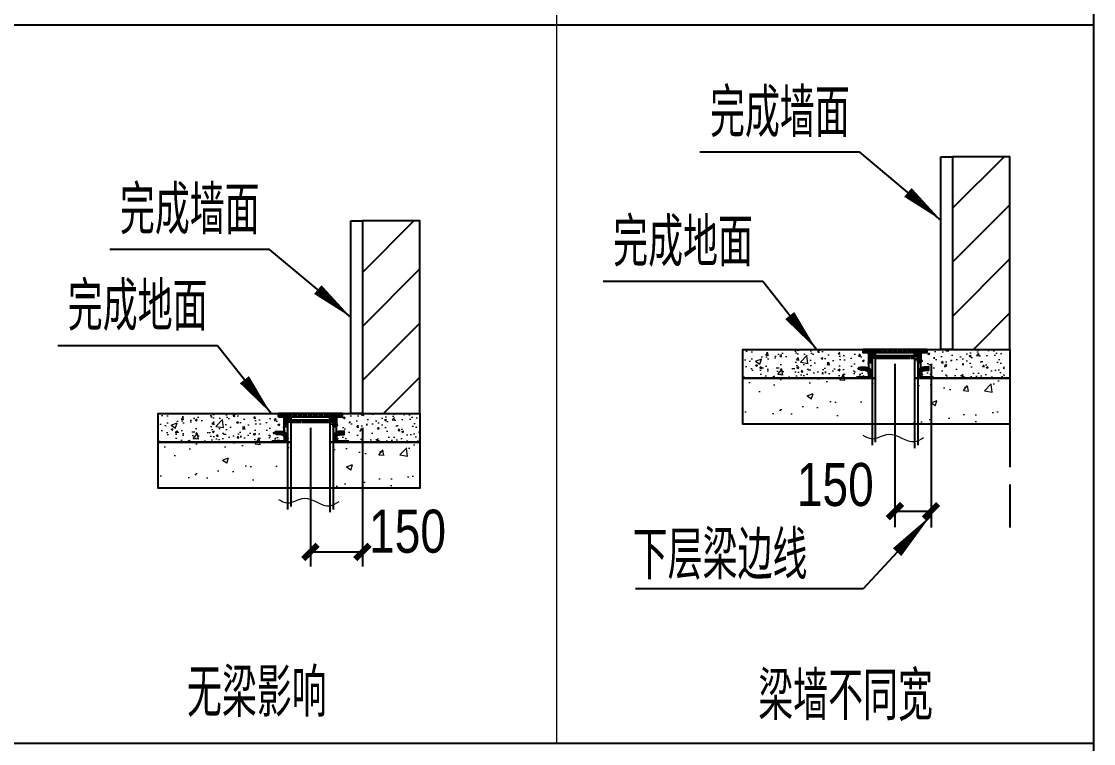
# Model space of a CAD drawing. Header units: millimetres. Extents: x 38494 to 103938, y -249777 to -227577.
# Drawn here: x 55319 to 59735, y -246055 to -243080 of the extents above; entities that cross this region are included whole.
import ezdxf

# ---------------------------------------------------------------- set-up
doc = ezdxf.new("R2010")
doc.units = ezdxf.units.MM
doc.header["$LTSCALE"] = 600
for name, pattern in [('__DASH', [0.35, 0.25, -0.1]), ('CONTINOUS', [0]), ('DASH', [0.35, 0.25, -0.1])]:
    doc.linetypes.add(name, pattern=pattern)
doc.layers.add('0-标注', color=4, linetype='CONTINOUS', lineweight=13)
for name, color, linetype in [('1-设计说明', 8, 'Continuous'), ('TEXT', 7, 'Continuous'), ('TWT_DIM', 3, 'Continuous'), ('TWT_LEAD', 3, 'Continuous'), ('TWT_TEXT', 7, 'Continuous'), ('冷凝水', 4, 'Continuous')]:
    doc.layers.add(name, color=color, linetype=linetype)
doc.styles.add('_TCH_DIM', font='SIMPLEX', dxfattribs={"bigfont": 'GBCBIG'})
doc.styles.add('WWW_T3', font='bzxw.shx', dxfattribs={"width": 0.8, "bigfont": 'bzhz.shx'})

# ---------------------------------------------------------------- blocks, each defined once
blk = doc.blocks.new('_ArchTick')
at = {"color": 0, "linetype": 'ByBlock', "const_width": 0.4}
blk.add_lwpolyline([(-0.5, -0.5), (0.5, 0.5)], dxfattribs=at)
blk = doc.blocks.new('A$C62CB4760')
at = {"layer": '1-设计说明'}
h = blk.add_hatch(dxfattribs=at)
h.set_pattern_fill('ANSI32', color=256, scale=150, style=0)
h.set_pattern_definition([(45, (1227304.40780623, -272473.1726161903), (-39.77475644174329, 39.77475644174331), []), (45, (1227330.924310479, -272473.1726161903), (-39.77475644174329, 39.77475644174331), [])])
h.paths.add_polyline_path([(232.5324232717976, 3436.214882354718), (547.0150468181819, 3436.214881739579), (547.0150465965271, 3323.246845548507), (659.9830827880651, 3323.246845327783), (659.9830825664103, 3210.278809136711), (547.0150463758036, 3210.2788093579), (547.0150459306315, 2982.901739117224), (434.0470097400248, 2982.901739337947), (434.0470104059204, 3323.246845769696), (232.5324237886816, 3323.246844847687)])
h = blk.add_hatch(dxfattribs=at)
h.set_pattern_fill('ANSI32', color=256, scale=150, style=0)
h.set_pattern_definition([(45, (817889.0288687637, -180503.3767826413), (-39.77475644174329, 39.7747564417433), []), (45, (817915.5453730142, -180503.3767826413), (-39.77475644174329, 39.7747564417433), [])])
h.paths.add_polyline_path([(634.6107098888606, 3323.246846028604), (660.9459238564596, 3323.246846028604), (689.8436734704301, 3436.214882440399), (634.6107098888606, 3436.214882440399), (579.3777463072911, 3436.214882548433), (608.2754957005382, 3323.246846079826)])
h = blk.add_hatch(dxfattribs=at)
h.set_pattern_fill('ANSI32', color=256, scale=150, style=0)
h.set_pattern_definition([(45, (818057.8536439771, -180503.3767826413), (-39.77475644174329, 39.7747564417433), []), (45, (818084.3701482266, -180503.3767826413), (-39.77475644174329, 39.7747564417433), [])])
h.paths.add_polyline_path([(803.4354851022363, 3323.246846028604), (829.7706990698352, 3323.246846028604), (858.6684486838058, 3436.214882440399), (803.4354851022363, 3436.214882440399), (748.2025215197355, 3436.214882548433), (777.1002709129825, 3323.246846079826)])
h = blk.add_hatch(dxfattribs=at)
h.set_pattern_fill('ANSI32', color=256, scale=150, style=0)
h.set_pattern_definition([(45, (818239.4283748632, -180503.3767826413), (-39.77475644174329, 39.7747564417433), []), (45, (818265.9448791128, -180503.3767826413), (-39.77475644174329, 39.7747564417433), [])])
h.paths.add_polyline_path([(985.0102159883827, 3323.246846028604), (1011.345429955982, 3323.246846028604), (1040.243179569952, 3436.214882440399), (985.0102159883827, 3436.214882440399), (929.7772524058819, 3436.214882548433), (958.675001799129, 3323.246846079826)])
h = blk.add_hatch(dxfattribs=at)
h.set_pattern_fill('ANSI32', color=256, scale=150, style=0)
h.set_pattern_definition([(45, (818414.6911594253, -180503.3767826413), (-39.77475644174329, 39.7747564417433), []), (45, (818441.2076636748, -180503.3767826413), (-39.77475644174329, 39.7747564417433), [])])
h.paths.add_polyline_path([(1160.273000550456, 3323.246846028604), (1186.608214518055, 3323.246846028604), (1215.505964132026, 3436.214882440399), (1160.273000550456, 3436.214882440399), (1105.040036967956, 3436.214882548433), (1133.937786361203, 3323.246846079826)])
h = blk.add_hatch(dxfattribs=at)
h.set_pattern_fill('ANSI32', color=256, scale=150, style=0)
h.set_pattern_definition([(45, (818594.9319676096, -180503.3767826413), (-39.77475644174329, 39.7747564417433), []), (45, (818621.4484718591, -180503.3767826413), (-39.77475644174329, 39.7747564417433), [])])
h.paths.add_polyline_path([(1340.513808734715, 3323.246846028604), (1366.849022702314, 3323.246846028604), (1395.746772316284, 3436.214882440399), (1340.513808734715, 3436.214882440399), (1285.280845152214, 3436.214882548433), (1314.178594545461, 3323.246846079826)])
h = blk.add_hatch(dxfattribs=at)
h.set_pattern_fill('ANSI32', color=256, scale=150, style=0)
h.set_pattern_definition([(135, (-815733.6635419559, -180503.3767826413), (39.77475644174329, 39.7747564417433), []), (135, (-815760.1800462063, -180503.3767826413), (39.77475644174329, 39.7747564417433), [])])
h.paths.add_polyline_path([(1520.754616918974, 3323.246846028604), (1494.419402950443, 3323.246846028604), (1465.521653336473, 3436.214882440399), (1520.754616918974, 3436.214882440399), (1575.987580500543, 3436.214882548433), (1547.089831107296, 3323.246846079826)])
h = blk.add_hatch(dxfattribs=at)
h.set_pattern_fill('ANSI32', color=256, scale=150, style=0)
h.set_pattern_definition([(135, (-815558.4007573938, -180503.3767826413), (39.77475644174329, 39.7747564417433), []), (135, (-815584.9172616443, -180503.3767826413), (39.77475644174329, 39.7747564417433), [])])
h.paths.add_polyline_path([(1696.017401481047, 3323.246846028604), (1669.682187512517, 3323.246846028604), (1640.784437898546, 3436.214882440399), (1696.017401481047, 3436.214882440399), (1751.250365062617, 3436.214882548433), (1722.35261566937, 3323.246846079826)])
h = blk.add_hatch(dxfattribs=at)
h.set_pattern_fill('ANSI32', color=256, scale=150, style=0)
h.set_pattern_definition([(135, (-815376.8260265077, -180503.3767826413), (39.77475644174329, 39.7747564417433), []), (135, (-815403.3425307581, -180503.3767826413), (39.77475644174329, 39.7747564417433), [])])
h.paths.add_polyline_path([(1877.592132367194, 3323.246846028604), (1851.256918398663, 3323.246846028604), (1822.359168784693, 3436.214882440399), (1877.592132367194, 3436.214882440399), (1932.825095948763, 3436.214882548433), (1903.927346555516, 3323.246846079826)])
h = blk.add_hatch(dxfattribs=at)
h.set_pattern_fill('ANSI32', color=256, scale=150, style=0)
h.set_pattern_definition([(135, (-815208.0012512952, -180503.3767826413), (39.77475644174329, 39.7747564417433), []), (135, (-815234.5177555447, -180503.3767826413), (39.77475644174329, 39.7747564417433), [])])
h.paths.add_polyline_path([(2046.416907579638, 3323.246846028604), (2020.081693612039, 3323.246846028604), (1991.183943998069, 3436.214882440399), (2046.416907579638, 3436.214882440399), (2101.649871161208, 3436.214882548433), (2072.75212176796, 3323.246846079826)])
h = blk.add_hatch(dxfattribs=at)
h.set_pattern_fill('ANSI32', color=256, scale=150, style=0)
h.set_pattern_definition([(135, (-1224623.38018876, -272473.1726161903), (39.77475644174329, 39.77475644174331), []), (135, (-1224649.896693011, -272473.1726161903), (39.77475644174329, 39.77475644174331), [])])
h.paths.add_polyline_path([(2448.495194196701, 3436.214882354718), (2134.012570651248, 3436.214881739579), (2134.012570871972, 3323.246845548507), (2021.044534681365, 3323.246845327783), (2021.04453490302, 3210.278809136711), (2134.012571092695, 3210.2788093579), (2134.012571537867, 2982.901739117224), (2246.980607729405, 2982.901739337947), (2246.980607062578, 3323.246845769696), (2448.495193679817, 3323.246844847687)])
h = blk.add_hatch(color=256, dxfattribs=at)
edge = h.paths.add_edge_path()
edge.add_arc((329.4619201451084, 2596.735209693987), 217.5933103174932, -1.1011125822802796, 91.93062947421288, ccw=False)
edge.add_line((547.0150494975969, 2592.553750156425), (547.0150498822331, 2473.299108117353))
edge.add_line((547.0150498822331, 2473.299108117353), (434.9913179418072, 2473.29910816811))
edge.add_line((434.9913179418072, 2473.29910816811), (434.9913179548457, 2592.553750157822))
edge.add_arc((329.217776017016, 2595.489057195533), 105.8142627507249, 358.4104006623552, 453.8400141016161)
edge.add_line((322.1313179563731, 2701.06576065626), (163.7575958501548, 2711.884553896263))
edge.add_line((163.7575958501548, 2711.884553896263), (163.7575958501548, 2825.02379612904))
edge.add_line((163.7575958501548, 2825.02379612904), (322.1313179563731, 2814.205002921633))
for points in [[(434.9913179418072, 2473.29910816811), (434.0470097400248, 2982.901739337947), (547.0150477122515, 2982.901739117224), (547.015050043352, 2473.299108117353)], [(2246.036299527623, 2473.29910816811), (2246.980607729405, 2982.901739337947), (2134.012569757178, 2982.901739117224), (2134.012567426078, 2473.299108117353)], [(2246.036299527623, 2473.29910816811), (2246.980607729405, 2982.901739337947), (2134.012569757178, 2982.901739117224), (2134.012567426078, 2473.299108117353)]]:
    blk.add_hatch(color=256, dxfattribs=at).paths.add_polyline_path(points)
h = blk.add_hatch(color=256, dxfattribs=at)
edge = h.paths.add_edge_path()
edge.add_arc((2351.565697324322, 2596.735209693987), 217.5933103174932, 88.06937052578718, 181.1011125822804)
edge.add_line((2134.012567971833, 2592.553750156425), (2134.012567587197, 2473.299108117353))
edge.add_line((2134.012567587197, 2473.299108117353), (2246.036299527623, 2473.29910816811))
edge.add_line((2246.036299527623, 2473.29910816811), (2246.036299514584, 2592.553750157822))
edge.add_arc((2351.809841452414, 2595.489057195533), 105.8142627507248, 86.15998589838392, 181.5895993376448, ccw=False)
edge.add_line((2358.896299513057, 2701.06576065626), (2517.270021618344, 2711.884553896263))
edge.add_line((2517.270021618344, 2711.884553896263), (2517.270021618344, 2825.02379612904))
edge.add_line((2517.270021618344, 2825.02379612904), (2358.896299513057, 2814.205002921633))
h = blk.add_hatch(color=256, dxfattribs=at)
edge = h.paths.add_edge_path()
edge.add_arc((2351.565697324322, 2596.735209693987), 217.5933103174932, 88.06937052578718, 181.1011125822804)
edge.add_line((2134.012567971833, 2592.553750156425), (2134.012567587197, 2473.299108117353))
edge.add_line((2134.012567587197, 2473.299108117353), (2246.036299527623, 2473.29910816811))
edge.add_line((2246.036299527623, 2473.29910816811), (2246.036299514584, 2592.553750157822))
edge.add_arc((2351.809841452414, 2595.489057195533), 105.8142627507248, 86.15998589838392, 181.5895993376448, ccw=False)
edge.add_line((2358.896299513057, 2701.06576065626), (2517.270021618344, 2711.884553896263))
edge.add_line((2517.270021618344, 2711.884553896263), (2517.270021618344, 2825.02379612904))
edge.add_line((2517.270021618344, 2825.02379612904), (2358.896299513057, 2814.205002921633))
for p, q in [((232.5324232717976, 3436.214882354718), (232.5324232717976, 3455.801326980814)), ((547.0150470081717, 3136.76843825914), (547.015060884878, 103.3388274735771)), ((659.9830813044682, 3136.768437558785), (547.0150470081717, 3136.76843942469)), ((659.9830813044682, 3136.76843825914), (659.983094708994, 206.6768558393233)), ((2021.044536164962, 3136.76843825914), (2021.044521815144, 0.0007980139926075935)), ((2021.044536164962, 3136.76843825914), (2134.012570461258, 3136.768437742256)), ((2134.012570461258, 3136.76843825914), (2134.012557288632, 103.3388274735771)), ((434.991317955777, 2505.312247122172), (434.9913179418072, 2473.29910816811))]:
    blk.add_line(p, q, dxfattribs=at)
at = {"layer": '1-设计说明', "lineweight": 30}
for p, q in [((547.0150468181819, 3436.214882089756), (2134.012570651248, 3436.214881474618)), ((659.9830827880651, 3323.246846554801), (2021.044534681365, 3323.246844975743)), ((659.9830825664103, 3210.278810232412), (2021.04453490302, 3210.278810232412)), ((547.015050043352, 2473.299108117353), (-0.0008547957986593246, 2473.299108366482)), ((2134.012567426078, 2473.299108117353), (2681.028472264297, 2473.299108366482))]:
    blk.add_line(p, q, dxfattribs=at)
at = {"layer": '1-设计说明', "linetype": 'DASH', "lineweight": 30, "ltscale": 0.2}
blk.add_line((659.9830813044682, 3136.768439354841), (2021.044533641078, 3136.768439354841), dxfattribs=at)
at = {"layer": '1-设计说明', "lineweight": 30}
for points in [[(232.5324232717976, 3436.214882354718), (547.0150468181819, 3436.214881739579), (547.0150465965271, 3323.246845548507), (659.9830827880651, 3323.246845327783), (659.9830825664103, 3210.278809136711), (547.0150463758036, 3210.2788093579), (547.0150459306315, 2982.901739117224), (434.0470097400248, 2982.901739337947), (434.0470104059204, 3323.246845769696), (232.5324237886816, 3323.246844847687)], [(2448.495194196701, 3436.214882354718), (2134.012570651248, 3436.214881739579), (2134.012570871972, 3323.246845548507), (2021.044534681365, 3323.246845327783), (2021.04453490302, 3210.278809136711), (2134.012571092695, 3210.2788093579), (2134.012571537867, 2982.901739117224), (2246.980607729405, 2982.901739337947), (2246.980607062578, 3323.246845769696), (2448.495193679817, 3323.246844847687)]]:
    blk.add_lwpolyline(points, close=True, dxfattribs=at)
for points in [[(634.6107098888606, 3323.246846028604), (660.9459238564596, 3323.246846028604), (689.8436734704301, 3436.214882440399), (634.6107098888606, 3436.214882440399), (579.3777463072911, 3436.214882548433), (608.2754957005382, 3323.246846079826), (634.6107096681371, 3323.246846028604)], [(803.4354851022363, 3323.246846028604), (829.7706990698352, 3323.246846028604), (858.6684486838058, 3436.214882440399), (803.4354851022363, 3436.214882440399), (748.2025215197355, 3436.214882548433), (777.1002709129825, 3323.246846079826), (803.4354848815128, 3323.246846028604)], [(985.0102159883827, 3323.246846028604), (1011.345429955982, 3323.246846028604), (1040.243179569952, 3436.214882440399), (985.0102159883827, 3436.214882440399), (929.7772524058819, 3436.214882548433), (958.675001799129, 3323.246846079826), (985.0102157676592, 3323.246846028604)], [(1160.273000550456, 3323.246846028604), (1186.608214518055, 3323.246846028604), (1215.505964132026, 3436.214882440399), (1160.273000550456, 3436.214882440399), (1105.040036967956, 3436.214882548433), (1133.937786361203, 3323.246846079826), (1160.273000329733, 3323.246846028604)], [(1340.513808734715, 3323.246846028604), (1366.849022702314, 3323.246846028604), (1395.746772316284, 3436.214882440399), (1340.513808734715, 3436.214882440399), (1285.280845152214, 3436.214882548433), (1314.178594545461, 3323.246846079826), (1340.513808513992, 3323.246846028604)], [(1520.754616918974, 3323.246846028604), (1494.419402950443, 3323.246846028604), (1465.521653336473, 3436.214882440399), (1520.754616918974, 3436.214882440399), (1575.987580500543, 3436.214882548433), (1547.089831107296, 3323.246846079826), (1520.754617139697, 3323.246846028604)], [(1696.017401481047, 3323.246846028604), (1669.682187512517, 3323.246846028604), (1640.784437898546, 3436.214882440399), (1696.017401481047, 3436.214882440399), (1751.250365062617, 3436.214882548433), (1722.35261566937, 3323.246846079826), (1696.017401701771, 3323.246846028604)], [(1877.592132367194, 3323.246846028604), (1851.256918398663, 3323.246846028604), (1822.359168784693, 3436.214882440399), (1877.592132367194, 3436.214882440399), (1932.825095948763, 3436.214882548433), (1903.927346555516, 3323.246846079826), (1877.592132587917, 3323.246846028604)], [(2046.416907579638, 3323.246846028604), (2020.081693612039, 3323.246846028604), (1991.183943998069, 3436.214882440399), (2046.416907579638, 3436.214882440399), (2101.649871161208, 3436.214882548433), (2072.75212176796, 3323.246846079826), (2046.416907800362, 3323.246846028604)]]:
    blk.add_lwpolyline(points, dxfattribs=at)
at = {"layer": '1-设计说明'}
for points in [[(322.1313179563731, 2814.205002921633, -0.4297979818003208), (547.0150494975969, 2592.553750156425), (547.0150498822331, 2473.299108117353), (434.9913179418072, 2473.29910816811), (434.9913179548457, 2592.553750157822, 0.4422498515567673), (322.1313179563731, 2701.06576065626), (163.7575958501548, 2711.884553896263), (163.7575958501548, 2825.02379612904), (322.1313179563731, 2814.205002921633)], [(2358.896299513057, 2814.205002921633, 0.4297979818003208), (2134.012567971833, 2592.553750156425), (2134.012567587197, 2473.299108117353), (2246.036299527623, 2473.29910816811), (2246.036299514584, 2592.553750157822, -0.4422498515567673), (2358.896299513057, 2701.06576065626), (2517.270021618344, 2711.884553896263), (2517.270021618344, 2825.02379612904), (2358.896299513057, 2814.205002921633)], [(2358.896299513057, 2814.205002921633, 0.4297979818003208), (2134.012567971833, 2592.553750156425), (2134.012567587197, 2473.299108117353), (2246.036299527623, 2473.29910816811), (2246.036299514584, 2592.553750157822, -0.4422498515567673), (2358.896299513057, 2701.06576065626), (2517.270021618344, 2711.884553896263), (2517.270021618344, 2825.02379612904), (2358.896299513057, 2814.205002921633)]]:
    blk.add_lwpolyline(points, format="xyb", dxfattribs=at)
for points in [[(434.9913179418072, 2473.29910816811), (434.0470097400248, 2982.901739337947), (547.0150477122515, 2982.901739117224), (547.015050043352, 2473.299108117353)], [(2246.036299527623, 2473.29910816811), (2246.980607729405, 2982.901739337947), (2134.012569757178, 2982.901739117224), (2134.012567426078, 2473.299108117353)]]:
    blk.add_lwpolyline(points, close=True, dxfattribs=at)
for p in [(2209.630084038712, 2642.440187858418), (552.1807548357174, 2573.232447780203)]:
    blk.add_point(p, dxfattribs=at)
blk = doc.blocks.new('16#给排水专业全部施工图20170220-11111111')
at = {"layer": '0-标注', "linetype": 'ByBlock'}
h = blk.add_hatch(dxfattribs=at)
h.set_pattern_fill('混凝土', color=256, scale=30, style=0)
h.set_pattern_definition([(49.99999999999999, (-1331950.695480335, 281979.9888776761), (215.178054780226, -18.82564049477853), [22.5, -247.5]), (355, (-1331950.695480335, 281979.9888776761), (-41.6254000839, 225.6576401100034), [17.99999999999996, -197.9999999999996]), (100.4514, (-1331932.763976335, 281978.4200756759), (173.5528145142064, 206.831862618286), [19.12205699999985, -210.3426335999986]), (46.18420000000002, (-1331950.695480335, 282039.988877676), (320.1723145876932, -49.6557042987054), [33.74999999999984, -371.2499999999985]), (96.63559999999976, (-1331924.014456834, 282035.850885576), (280.3988116646109, 292.2353612701324), [28.68308639999995, -315.5138999999995]), (351.1842, (-1331950.695480335, 282039.988877676), (280.398583540088, 292.2355802775974), [27, -297]), (21, (-1331920.695480335, 282024.988877676), (179.0721156355384, -120.7856671996016), [22.5, -247.5]), (326.0000000000001, (-1331920.695480335, 282024.988877676), (72.99459957647451, 217.5450135140559), [17.99999999999999, -197.9999999999999]), (71.4514, (-1331905.772810434, 282014.9233958757), (252.0667885744469, 96.75914901298572), [19.122057, -210.3426336000001]), (37.50000000000001, (-1331950.695480335, 281979.9888776761), (3.647956595187201, 99.86815614939344), [0, -195.6, 0, -201, 0, -198.75]), (7.500000000000004, (-1331950.695480335, 281979.9888776761), (78.92086123264454, 118.3235135647081), [0, -114.5999999999999, 0, -191.0999999999999, 0, -75.74999999999997]), (327.5, (-1332017.595480334, 281979.9888776761), (160.1467308517227, -6.766461520313939), [0, -75, 0, -234, 0, -310.5]), (317.5, (-1332047.595480334, 281979.9888776761), (174.9558508027158, 30.03149469969529), [0, -97.49999999999996, 0, -155.4, 0, -220.4999999999999])])
h.paths.add_polyline_path([(1019643.731299118, 435721.5656226499), (1019337.906894983, 435721.5656226499), (1019322.906894983, 435461.5656226502), (1019643.731299118, 435461.5656226502), (1019643.731299118, 435621.5656226502)])
h.paths.add_polyline_path([(1018733.522213275, 435721.5656226499), (1018733.522213275, 435461.5656226502), (1019202.906894983, 435461.5656226502), (1019187.906894983, 435721.5656226499)])
h = blk.add_hatch(dxfattribs=at)
h.set_pattern_fill('混凝土', color=256, scale=10, style=0)
h.set_pattern_definition([(49.99999999999999, (-1331950.695480335, 282809.850446692), (71.72601826007535, -6.275213498259507), [7.5, -82.5]), (355, (-1331950.695480335, 282809.850446692), (-13.8751333613, 75.21921337000119), [5.999999999999988, -65.99999999999984]), (100.4514, (-1331944.718312334, 282809.3275126919), (57.85093817140214, 68.94395420609536), [6.374018999999955, -70.11421119999942]), (46.18420000000002, (-1331950.695480335, 282829.8504466921), (106.7241048625644, -16.5519014329018), [11.24999999999995, -123.7499999999997]), (96.63559999999976, (-1331941.801805834, 282828.4711159921), (93.46627055487033, 97.41178709004411), [9.561028799999983, -105.1712999999999]), (351.1842, (-1331950.695480335, 282829.8504466921), (93.46619451336272, 97.41186009253246), [9, -99]), (21, (-1331940.695480334, 282824.8504466919), (59.69070521184616, -40.26188906653388), [7.5, -82.5]), (326.0000000000001, (-1331940.695480334, 282824.8504466919), (24.33153319215816, 72.5150045046853), [5.999999999999999, -66]), (71.4514, (-1331935.721257035, 282821.495286092), (84.02226285814899, 32.25304967099524), [6.374019000000002, -70.11421120000004]), (37.50000000000001, (-1331950.695480335, 282809.850446692), (1.215985531729067, 33.28938538313114), [0, -65.19999999999995, 0, -66.99999999999996, 0, -66.24999999999997]), (7.500000000000004, (-1331950.695480335, 282809.850446692), (26.30695374421485, 39.44117118823601), [0, -38.19999999999998, 0, -63.69999999999997, 0, -25.24999999999999]), (327.5, (-1331972.995480333, 282809.850446692), (53.38224361724089, -2.255487173437979), [0, -24.99999999999999, 0, -77.99999999999996, 0, -103.5]), (317.5, (-1331982.995480334, 282809.850446692), (58.31861693423861, 10.01049823323176), [0, -32.5, 0, -51.79999999999999, 0, -73.5])])
h.paths.add_polyline_path([(1019643.731299118, 435721.5656226499), (1019337.906894983, 435721.5656226499), (1019332.906894984, 435621.5656226502), (1019643.731299118, 435621.5656226502)])
h.paths.add_polyline_path([(1018733.522213275, 435721.5656226499), (1018733.522213275, 435621.5656226502), (1019192.906894984, 435621.5656226502), (1019187.906894983, 435721.5656226499)])
h = blk.add_hatch(dxfattribs=at)
h.set_pattern_fill('混凝土', color=256, scale=30, style=0)
h.set_pattern_definition([(49.99999999999999, (-1333983.913831159, 281756.7351922622), (215.178054780226, -18.82564049477853), [22.5, -247.5]), (355, (-1333983.913831159, 281756.7351922622), (-41.6254000839, 225.6576401100034), [17.99999999999996, -197.9999999999996]), (100.4514, (-1333965.982327158, 281755.1663902622), (173.5528145142064, 206.831862618286), [19.12205699999985, -210.3426335999985]), (46.18420000000002, (-1333983.913831159, 281816.7351922622), (320.1723145876932, -49.6557042987054), [33.74999999999984, -371.2499999999985]), (96.63559999999976, (-1333957.232807657, 281812.5972001621), (280.3988116646109, 292.2353612701324), [28.68308639999995, -315.5138999999995]), (351.1842, (-1333983.913831159, 281816.7351922622), (280.398583540088, 292.2355802775974), [27, -297]), (21, (-1333953.913831159, 281801.7351922622), (179.0721156355384, -120.7856671996016), [22.5, -247.5]), (326.0000000000001, (-1333953.913831159, 281801.7351922622), (72.99459957647451, 217.5450135140559), [17.99999999999999, -197.9999999999999]), (71.4514, (-1333938.991161258, 281791.6697104619), (252.0667885744469, 96.75914901298572), [19.122057, -210.3426336000001]), (37.50000000000001, (-1333983.913831159, 281756.7351922622), (3.647956595187201, 99.86815614939344), [0, -195.6, 0, -201, 0, -198.75]), (7.500000000000004, (-1333983.913831159, 281756.7351922622), (78.92086123264454, 118.3235135647081), [0, -114.5999999999999, 0, -191.0999999999999, 0, -75.74999999999997]), (327.5, (-1334050.813831158, 281756.7351922622), (160.1467308517227, -6.766461520313939), [0, -75, 0, -234, 0, -310.5]), (317.5, (-1334080.813831158, 281756.7351922622), (174.9558508027158, 30.03149469969529), [0, -97.49999999999996, 0, -155.4, 0, -220.4999999999999])])
h.paths.add_polyline_path([(1017610.512948293, 435498.3119372362), (1017304.68854416, 435498.3119372362), (1017289.68854416, 435238.3119372361), (1017610.512948293, 435238.3119372361), (1017610.512948293, 435398.3119372361)])
h.paths.add_polyline_path([(1016700.303862452, 435498.3119372362), (1016700.303862452, 435238.3119372361), (1017169.68854416, 435238.3119372361), (1017154.688544158, 435498.3119372362)])
h = blk.add_hatch(dxfattribs=at)
h.set_pattern_fill('混凝土', color=256, scale=10, style=0)
h.set_pattern_definition([(49.99999999999999, (-1333983.913831159, 282586.5967612782), (71.72601826007535, -6.275213498259507), [7.5, -82.5]), (355, (-1333983.913831159, 282586.5967612782), (-13.8751333613, 75.21921337000119), [5.999999999999988, -65.99999999999984]), (100.4514, (-1333977.936663158, 282586.0738272781), (57.85093817140214, 68.94395420609536), [6.374018999999954, -70.11421119999939]), (46.18420000000002, (-1333983.913831159, 282606.5967612782), (106.7241048625644, -16.5519014329018), [11.24999999999995, -123.7499999999997]), (96.63559999999976, (-1333975.020156658, 282605.2174305782), (93.46627055487033, 97.41178709004411), [9.561028799999983, -105.1712999999999]), (351.1842, (-1333983.913831159, 282606.5967612782), (93.46619451336272, 97.41186009253246), [9, -99]), (21, (-1333973.913831158, 282601.5967612781), (59.69070521184616, -40.26188906653388), [7.5, -82.5]), (326.0000000000001, (-1333973.913831158, 282601.5967612781), (24.33153319215816, 72.5150045046853), [5.999999999999999, -66]), (71.4514, (-1333968.939607858, 282598.2416006779), (84.02226285814899, 32.25304967099524), [6.374019000000002, -70.11421120000004]), (37.50000000000001, (-1333983.913831159, 282586.5967612782), (1.215985531729067, 33.28938538313114), [0, -65.19999999999995, 0, -66.99999999999996, 0, -66.24999999999997]), (7.500000000000004, (-1333983.913831159, 282586.5967612782), (26.30695374421485, 39.44117118823601), [0, -38.19999999999998, 0, -63.69999999999997, 0, -25.24999999999999]), (327.5, (-1334006.213831158, 282586.5967612782), (53.38224361724089, -2.255487173437979), [0, -24.99999999999999, 0, -77.99999999999996, 0, -103.5]), (317.5, (-1334016.213831158, 282586.5967612782), (58.31861693423861, 10.01049823323176), [0, -32.5, 0, -51.79999999999999, 0, -73.5])])
h.paths.add_polyline_path([(1017610.512948293, 435498.3119372362), (1017304.68854416, 435498.3119372362), (1017299.688544159, 435398.3119372361), (1017610.512948293, 435398.3119372361)])
h.paths.add_polyline_path([(1016700.303862452, 435498.3119372362), (1016700.303862452, 435398.3119372361), (1017159.688544159, 435398.3119372361), (1017154.688544158, 435498.3119372362)])
at = {"layer": 'TEXT'}
h = blk.add_hatch(dxfattribs=at)
h.set_pattern_fill('普通砖', color=256, scale=99.99999999999996, style=0)
h.set_pattern_definition([(44.99999999999999, (406056.1357080877, -93052.8190409207), (-94.04520189781081, 94.04520189781084), [])])
h.paths.add_polyline_path([(1019463.214888444, 435721.5656226499), (1019663.214888444, 435721.5656226499), (1019663.214888444, 436392.0546463755), (1019463.214888444, 436392.0546463755)])
h = blk.add_hatch(dxfattribs=at)
h.set_pattern_fill('普通砖', color=256, scale=99.99999999999996, style=0)
h.set_pattern_definition([(44.99999999999999, (404003.4337679377, -93276.07272633456), (-94.04520189781081, 94.04520189781084), [])])
h.paths.add_polyline_path([(1017410.512948294, 435498.3119372362), (1017610.512948293, 435498.3119372362), (1017610.512948293, 436168.8009609616), (1017410.512948294, 436168.8009609616)])
at = {"layer": '0-标注', "linetype": 'ByBlock'}
blk.add_line((1018085.826693216, 436885.0323590806), (1018085.826693216, 434350.0721412156), dxfattribs=at)
for points in [[(1019151.950568281, 435422.8578758744), (1019183.557020279, 435410.8716243562), (1019241.511549895, 435426.6496047851), (1019330.95996651, 435400.5378214095), (1019362.906894983, 435415.2761518109)], [(1017118.732217456, 435199.6041904605), (1017150.338669456, 435187.6179389423), (1017208.293199071, 435203.3959193713), (1017297.741615687, 435177.2841359957), (1017329.688544159, 435192.0224663967)]]:
    blk.add_spline(points, degree=3, dxfattribs=at)
at = {"layer": 'TEXT'}
for p, q in [((1019423.214888443, 435721.5656226499), (1019423.214888443, 436171.5656226499)), ((1017370.512948293, 435498.3119372362), (1017370.512948293, 435948.3119372362)), ((1019388.681345126, 435144.0545817257), (1019152.55218705, 434888.1782500556)), ((1019152.55218705, 434888.1782500556), (1018360.461199333, 434888.1782500556))]:
    blk.add_line(p, q, dxfattribs=at)
at = {"layer": 'TEXT', "color": 6, "linetype": '__DASH'}
for p, q in [((1019388.681345126, 435461.5656226502), (1019388.681345126, 435086.1779751499)), ((1019663.214888444, 435461.5656226502), (1019663.214888444, 435086.1779751499))]:
    blk.add_line(p, q, dxfattribs=at)
at = {"layer": 'TEXT'}
for points in [[(1019423.214888443, 436392.0546463755), (1019463.214888444, 436392.0546463755), (1019463.214888444, 435721.5656226499), (1019423.214888443, 435721.5656226499)], [(1019463.214888444, 435721.5656226499), (1019663.214888444, 435721.5656226499), (1019663.214888444, 436392.0546463755), (1019463.214888444, 436392.0546463755)], [(1017370.512948293, 436168.8009609616), (1017410.512948294, 436168.8009609616), (1017410.512948294, 435498.3119372362), (1017370.512948293, 435498.3119372362)], [(1017410.512948294, 435498.3119372362), (1017610.512948293, 435498.3119372362), (1017610.512948293, 436168.8009609616), (1017410.512948294, 436168.8009609616)]]:
    blk.add_lwpolyline(points, close=True, dxfattribs=at)
for points in [[(1019192.906894984, 435621.5656226502), (1018733.522213275, 435621.5656226502), (1018733.522213275, 435721.5656226499), (1019663.214888444, 435721.5656226499), (1019663.214888444, 435621.5656226502), (1019332.906894983, 435621.5656226502)], [(1019332.906894983, 435621.5656226502), (1019663.214888444, 435621.5656226502), (1019663.214888444, 435461.5656226502), (1018733.522213275, 435461.5656226502), (1018733.522213275, 435621.5656226502), (1019192.906894984, 435621.5656226502)], [(1017159.688544159, 435398.3119372361), (1016700.303862452, 435398.3119372361), (1016700.303862452, 435498.3119372362), (1017610.512948293, 435498.3119372362), (1017610.512948293, 435398.3119372361), (1017299.688544159, 435398.3119372361)], [(1017299.688544159, 435398.3119372361), (1017610.512948293, 435398.3119372361), (1017610.512948293, 435238.3119372361), (1016700.303862452, 435238.3119372361), (1016700.303862452, 435398.3119372361), (1017159.688544159, 435398.3119372361)]]:
    blk.add_lwpolyline(points, dxfattribs=at)
blk.add_lwpolyline([(1019388.681345126, 435144.0545817257, 0, 40, 0), (1019270.616766087, 435016.1164158905, 0, 0, 0)], format="xyseb", dxfattribs=at)
at = {"layer": 'TWT_DIM', "color": 7}
for p, q in [((1019262.906894983, 435671.5656226502), (1019262.906894983, 435102.9718160594)), ((1019388.681345126, 435671.5656226502), (1019388.681345126, 435189.9339198631)), ((1017229.68854416, 435448.3119372361), (1017229.68854416, 434966.6802344493)), ((1017410.512948294, 435448.3119372361), (1017410.512948294, 434966.6802344493)), ((1019262.906894983, 435158.789747151), (1019388.681345126, 435158.789747151)), ((1017229.68854416, 435016.6802344493), (1017410.512948294, 435016.6802344493))]:
    blk.add_line(p, q, dxfattribs=at)
at = {"layer": 'TWT_LEAD', "color": 7}
for p, q in [((1019140.761031574, 436407.7093728153), (1018584.825768079, 436407.7093728153)), ((1019423.214888443, 436171.5656226499), (1019140.761031574, 436407.7093728153)), ((1017088.059091424, 436069.7001992638), (1016532.123827929, 436069.7001992638)), ((1017370.512948293, 435833.5564490989), (1017088.059091424, 436069.7001992638)), ((1018803.85112905, 435957.7093728151), (1018247.915865555, 435957.7093728151)), ((1018990.103977713, 435721.5656226499), (1018803.85112905, 435957.7093728151)), ((1016906.866720766, 435734.4556874009), (1016350.931457271, 435734.4556874009)), ((1017093.119569429, 435498.3119372362), (1016906.866720766, 435734.4556874009))]:
    blk.add_line(p, q, dxfattribs=at)
for points in [[(1019423.214888443, 436171.5656226499, 0, 40, 0), (1019308.135237434, 436267.7772327802, 0, 0, 0)], [(1017370.512948293, 435833.5564490989, 0, 40, 0), (1017255.433297285, 435929.7680592287, 0, 0, 0)], [(1018990.103977713, 435721.5656226499, 0, 40, 0), (1018897.2115511, 435839.3408198605, 0, 0, 0)], [(1017093.119569429, 435498.3119372362, 0, 40, 0), (1017000.227142815, 435616.0871344468, 0, 0, 0)]]:
    blk.add_lwpolyline(points, format="xyseb", dxfattribs=at)
at = {"layer": 'TWT_TEXT'}
for p, q in [((1019953.957408342, 448198.6796028395), (1019953.957408342, 433900.0721412156)), ((1019953.957408342, 436850.0721412155), (1012453.957408342, 436850.0721412155)), ((1019953.957408342, 434350.0721412156), (1012453.957408342, 434350.0721412156))]:
    blk.add_line(p, q, dxfattribs=at)
at = {"layer": '0-标注', "linetype": 'ByBlock', "xscale": 0.1000000000931322, "yscale": 0.1000000000931322, "zscale": 0.1000000000931322}
for p in [(1019128.855514141, 435377.9441344826), (1017095.637163317, 435154.6904490687)]:
    blk.add_blockref('A$C62CB4760', p, dxfattribs=at)
at = {"layer": 'TWT_DIM', "color": 7, "xscale": 49.99999999999998, "yscale": 49.99999999999998, "zscale": 49.99999999999998, "rotation": 180}
for p in [(1019262.906894983, 435158.789747151), (1017229.68854416, 435016.6802344493)]:
    blk.add_blockref('_ArchTick', p, dxfattribs=at)
at = {"layer": 'TWT_DIM', "color": 7, "xscale": 49.99999999999998, "yscale": 49.99999999999998, "zscale": 49.99999999999998}
for p in [(1019388.681345126, 435158.789747151), (1017410.512948294, 435016.6802344493)]:
    blk.add_blockref('_ArchTick', p, dxfattribs=at)
at = {"layer": 'TEXT', "color": 7, "style": '_TCH_DIM'}
for s, p in [('下层梁边线', (1018350.971565486, 434921.7360244354)), ('无梁影响', (1016800.459990695, 434442.7978774338)), ('梁墙不同宽', (1018787.602127737, 434431.5787289278))]:
    blk.add_text(s, height=168.7943262411346, dxfattribs=at).set_placement(p)
at = {"layer": 'TWT_DIM', "color": 7, "char_height": 150, "attachment_point": 5, "style": 'WWW_T3'}
for insert in [(1019055.485340544, 435250.4819866128), (1017567.655805436, 435087.9755647516)]:
    blk.add_mtext('\\A1;150', dxfattribs=dict(at, insert=insert))
at = {"layer": 'TWT_LEAD', "color": 7, "style": '_TCH_DIM'}
for s, p in [('完成墙面', (1018619.825768079, 436460.2093728152)), ('完成墙面', (1016567.12382793, 436122.2001992637)), ('完成地面', (1018282.915865554, 436010.2093728151)), ('完成地面', (1016385.931457272, 435786.9556874012))]:
    blk.add_text(s, height=168.7943262411346, dxfattribs=at).set_placement(p)

msp = doc.modelspace()

# ---------------------------------------------------------------- block references
at = {"layer": '冷凝水', "xscale": 1.184032499918249, "yscale": 1.184032499918249, "zscale": 1.184032499918249}
msp.add_blockref('16#给排水专业全部施工图20170220-11111111', (-1147923.836487949, -760339.8425062771), dxfattribs=at)

doc.saveas('drawing.dxf')
